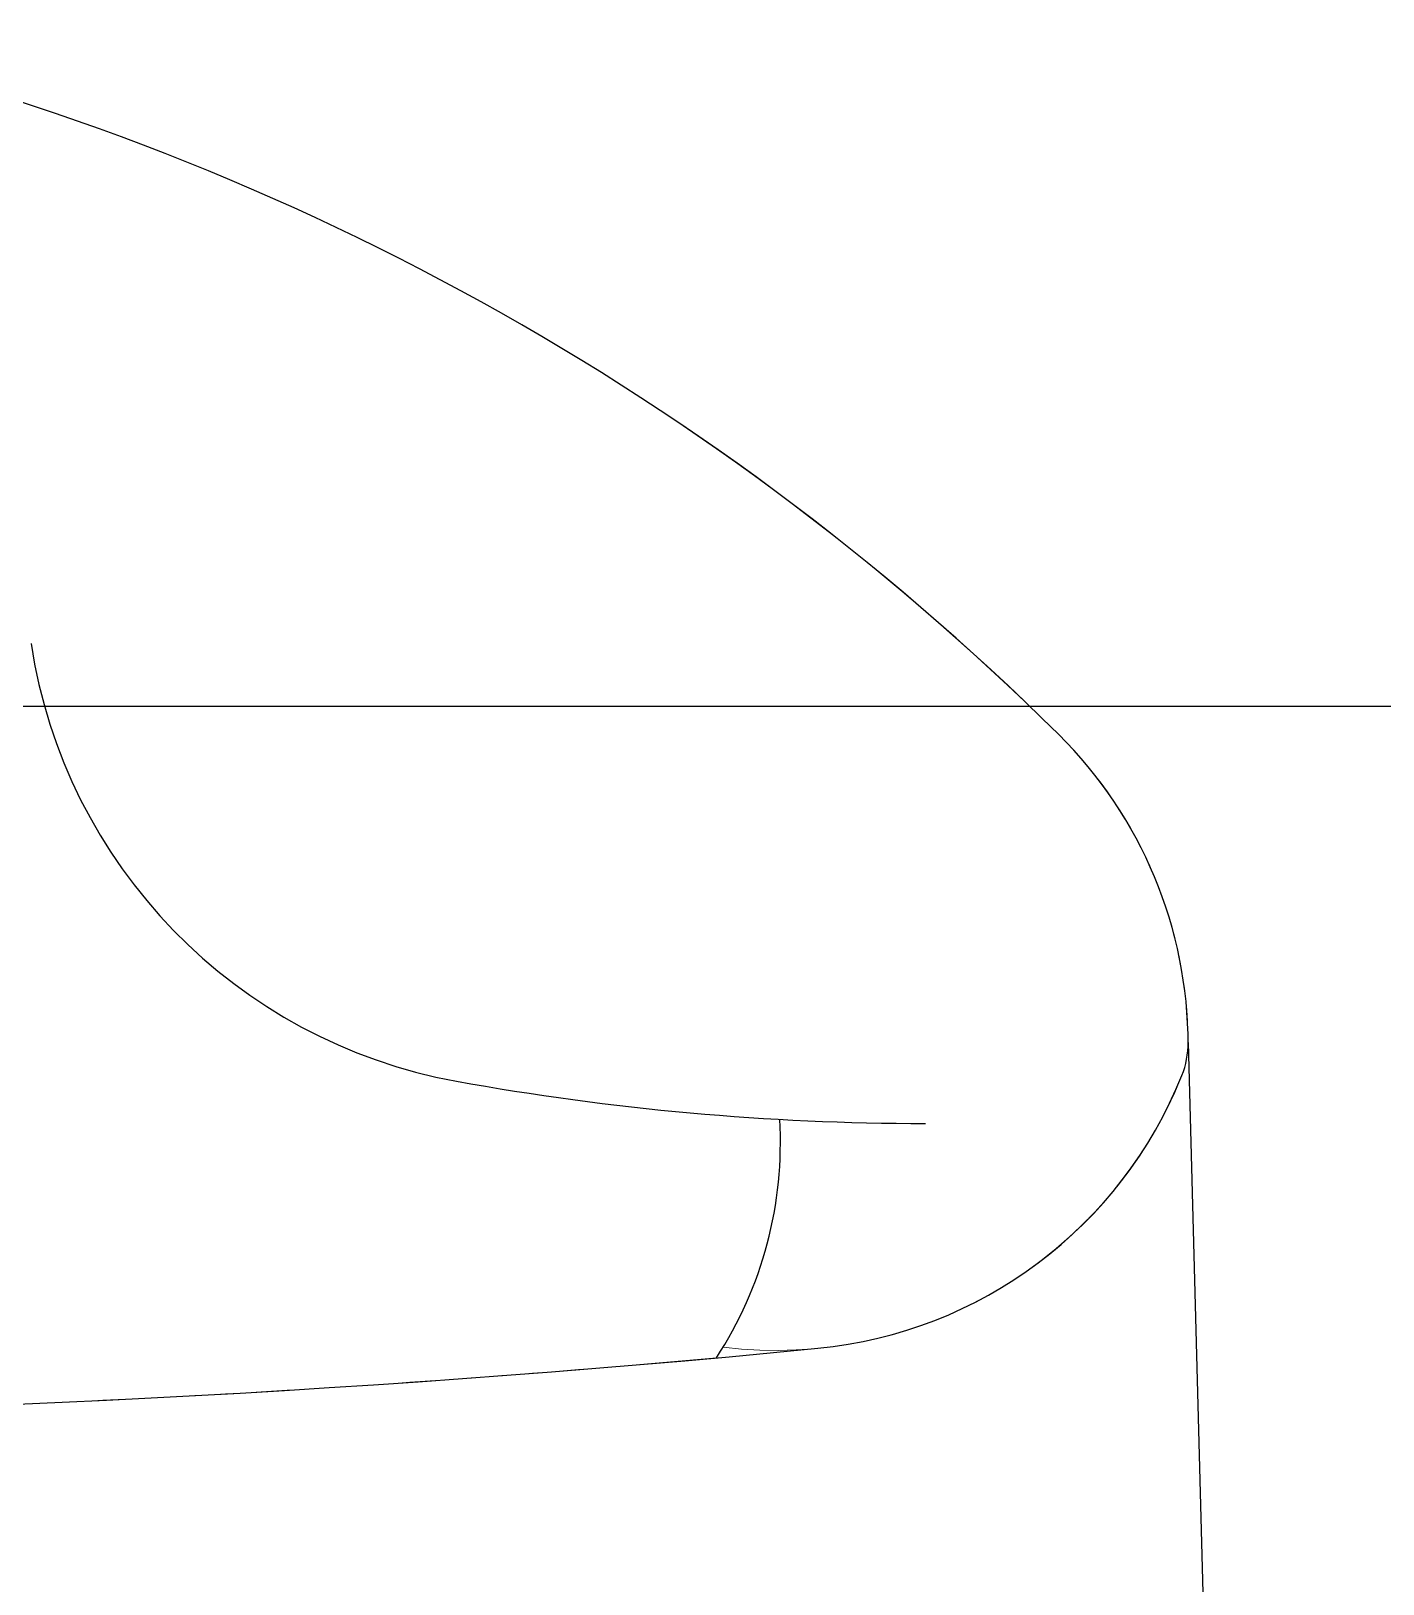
# Model space of a CAD drawing. Header units: millimetres. Extents: x 2148 to 2681, y 758 to 986.
# Drawn here: x 2192.7909 to 2192.8939, y 881.3057 to 881.424 of the extents above; entities that cross this region are included whole.
import ezdxf

# ---------------------------------------------------------------- set-up
doc = ezdxf.new("R2010")
doc.units = ezdxf.units.MM
doc.linetypes.add('CENTER2', pattern=[28.575000000000003, 19.05, -3.175, 3.175, -3.175])
for name, color, linetype in [('0.1', 193, 'Continuous'), ('0.4', 121, 'Continuous'), ('S_GRID LINES', 252, 'Continuous')]:
    doc.layers.add(name, color=color, linetype=linetype)

msp = doc.modelspace()

# ---------------------------------------------------------------- linework, layer by layer
at = {"layer": '0.1'}
msp.add_line((2192.879022431657, 881.3469312109077, -1.544961987952345e-08), (2192.882290449832, 881.2250162032282, -1.545227060581998e-08), dxfattribs=at)
msp.add_line((2192.879022431657, 881.3469312109077, -1.544961987952345e-08), (2192.882290449832, 881.2250162032282, -1.545227060581998e-08), dxfattribs=at)
msp.add_line((2192.879022431657, 881.3469312109077, -1.544961987952345e-08), (2192.882290449832, 881.2250162032282, -1.545227060581998e-08), dxfattribs=at)
msp.add_line((2192.879022431657, 881.3469312109077, -1.544961987952345e-08), (2192.882290449832, 881.2250162032282, -1.545227060581998e-08), dxfattribs=at)
msp.add_line((2192.879022431657, 881.3469312109077, -1.544961987952345e-08), (2192.882290449832, 881.2250162032282, -1.545227060581998e-08), dxfattribs=at)
msp.add_line((2192.879022431657, 881.3469312109077, -1.544961987952345e-08), (2192.882290449832, 881.2250162032282, -1.545227060581998e-08), dxfattribs=at)
msp.add_line((2192.879022431657, 881.3469312109077, -1.544961987952345e-08), (2192.882290449832, 881.2250162032282, -1.545227060581998e-08), dxfattribs=at)
msp.add_line((2192.879022431657, 881.3469312109077, -1.544961987952345e-08), (2192.882290449832, 881.2250162032282, -1.545227060581998e-08), dxfattribs=at)
msp.add_line((2192.879022431657, 881.3469312109077, -1.544961987952345e-08), (2192.882290449832, 881.2250162032282, -1.545227060581998e-08), dxfattribs=at)
msp.add_line((2192.879022431657, 881.3469312109077, -1.544961987952345e-08), (2192.882290449832, 881.2250162032282, -1.545227060581998e-08), dxfattribs=at)
for centre, radius, start, end in [((2192.728333366229, 881.2283819953293, 1.767813281836419e-06), 0.1999994999949999, 45.23985393808178, 77.85706656655718), ((2192.728333366229, 881.2283819953293, 1.767813281836419e-06), 0.1999994999949999, 45.23985393808178, 77.85706656655718), ((2192.728333366229, 881.2283819953293, 1.767813281836419e-06), 0.1999994999949999, 45.23985393808178, 77.85706656655718), ((2192.728333366229, 881.2283819953293, 1.767813281836419e-06), 0.1999994999949999, 45.23985393808178, 77.85706656655718), ((2192.728333366229, 881.2283819953293, 1.767813281836419e-06), 0.1999994999949999, 45.23985393808178, 77.85706656655718), ((2192.728333366229, 881.2283819953293, 1.767813281836419e-06), 0.1999994999949999, 45.23985393808178, 77.85706656655718), ((2192.728333366229, 881.2283819953293, 1.767813281836419e-06), 0.1999994999949999, 45.23985393808178, 77.85706656655718), ((2192.728333366229, 881.2283819953293, 1.767813281836419e-06), 0.1999994999949999, 45.23985393808178, 77.85706656655718), ((2192.728333366229, 881.2283819953293, 1.767813281836419e-06), 0.1999994999949999, 45.23985393808178, 77.85706656655718), ((2192.728333366229, 881.2283819953293, 1.767813281836419e-06), 0.1999994999949999, 45.23985393808178, 77.85706656655718), ((2192.830434571306, 881.3833332989155, 1.767813281836418e-06), 0.03999989999899999, 188.6098964166623, 259.7071829857526), ((2192.830434571306, 881.3833332989155, 1.767813281836418e-06), 0.03999989999899999, 188.6098964166623, 259.7071829857526), ((2192.830434571306, 881.3833332989155, 1.767813281836418e-06), 0.03999989999899999, 188.6098964166623, 259.7071829857526), ((2192.830434571306, 881.3833332989155, 1.767813281836418e-06), 0.03999989999899999, 188.6098964166623, 259.7071829857526), ((2192.830434571306, 881.3833332989155, 1.767813281836418e-06), 0.03999989999899999, 188.6098964166623, 259.7071829857526), ((2192.830434571306, 881.3833332989155, 1.767813281836418e-06), 0.03999989999899999, 188.6098964166623, 259.7071829857526), ((2192.830434571306, 881.3833332989155, 1.767813281836418e-06), 0.03999989999899999, 188.6098964166623, 259.7071829857526), ((2192.830434571306, 881.3833332989155, 1.767813281836418e-06), 0.03999989999899999, 188.6098964166623, 259.7071829857526), ((2192.830434571306, 881.3833332989155, 1.767813281836418e-06), 0.03999989999899999, 188.6098964166623, 259.7071829857526), ((2192.830434571306, 881.3833332989155, 1.767813281836418e-06), 0.03999989999899999, 188.6098964166623, 259.7071829857526), ((2192.845689818593, 881.3467251488031, 1.767813281836418e-06), 0.03333324999916666, 0, 45.23985393808178), ((2192.845689818593, 881.3467251488031, 1.767813281836418e-06), 0.03333324999916666, 0, 45.23985393808178), ((2192.845689818593, 881.3467251488031, 1.767813281836418e-06), 0.03333324999916666, 0, 45.23985393808178), ((2192.845689818593, 881.3467251488031, 1.767813281836418e-06), 0.03333324999916666, 0, 45.23985393808178), ((2192.845689818593, 881.3467251488031, 1.767813281836418e-06), 0.03333324999916666, 0, 45.23985393808178), ((2192.845689818593, 881.3467251488031, 1.767813281836418e-06), 0.03333324999916666, 0, 45.23985393808178), ((2192.845689818593, 881.3467251488031, 1.767813281836418e-06), 0.03333324999916666, 0, 45.23985393808178), ((2192.845689818593, 881.3467251488031, 1.767813281836418e-06), 0.03333324999916666, 0, 45.23985393808178), ((2192.845689818593, 881.3467251488031, 1.767813281836418e-06), 0.03333324999916666, 0, 45.23985393808178), ((2192.845689818593, 881.3467251488031, 1.767813281836418e-06), 0.03333324999916666, 0, 45.23985393808178), ((2192.872355909052, 881.3468899984869, 1.767813281836418e-06), 0.006666649999833332, 338.2052513048289, 0.354197793494973), ((2192.872355909052, 881.3468899984869, 1.767813281836418e-06), 0.006666649999833332, 338.2052513048289, 0.354197793494973), ((2192.872355909052, 881.3468899984869, 1.767813281836418e-06), 0.006666649999833332, 338.2052513048289, 0.354197793494973), ((2192.872355909052, 881.3468899984869, 1.767813281836418e-06), 0.006666649999833332, 338.2052513048289, 0.354197793494973), ((2192.872355909052, 881.3468899984869, 1.767813281836418e-06), 0.006666649999833332, 338.2052513048289, 0.354197793494973), ((2192.872355909052, 881.3468899984869, 1.767813281836418e-06), 0.006666649999833332, 338.2052513048289, 0.354197793494973), ((2192.872355909052, 881.3468899984869, 1.767813281836418e-06), 0.006666649999833332, 338.2052513048289, 0.354197793494973), ((2192.872355909052, 881.3468899984869, 1.767813281836418e-06), 0.006666649999833332, 338.2052513048289, 0.354197793494973), ((2192.872355909052, 881.3468899984869, 1.767813281836418e-06), 0.006666649999833332, 338.2052513048289, 0.354197793494973), ((2192.872355909052, 881.3468899984869, 1.767813281836418e-06), 0.006666649999833332, 338.2052513048289, 0.354197793494973), ((2192.85902311859, 881.5407580967145, 1.767813281836419e-06), 0.1999994999949999, 259.7071829857526, 270), ((2192.85902311859, 881.5407580967145, 1.767813281836419e-06), 0.1999994999949999, 259.7071829857526, 270), ((2192.85902311859, 881.5407580967145, 1.767813281836419e-06), 0.1999994999949999, 259.7071829857526, 270), ((2192.85902311859, 881.5407580967145, 1.767813281836419e-06), 0.1999994999949999, 259.7071829857526, 270), ((2192.85902311859, 881.5407580967145, 1.767813281836419e-06), 0.1999994999949999, 259.7071829857526, 270), ((2192.85902311859, 881.5407580967145, 1.767813281836419e-06), 0.1999994999949999, 259.7071829857526, 270), ((2192.85902311859, 881.5407580967145, 1.767813281836419e-06), 0.1999994999949999, 259.7071829857526, 270), ((2192.85902311859, 881.5407580967145, 1.767813281836419e-06), 0.1999994999949999, 259.7071829857526, 270), ((2192.85902311859, 881.5407580967145, 1.767813281836419e-06), 0.1999994999949999, 259.7071829857526, 270), ((2192.85902311859, 881.5407580967145, 1.767813281836419e-06), 0.1999994999949999, 259.7071829857526, 270), ((2192.847595441354, 881.356790846679, 1.767813281836418e-06), 0.03333324999916666, 275.5579196270638, 338.2052513048289), ((2192.847595441354, 881.356790846679, 1.767813281836418e-06), 0.03333324999916666, 275.5579196270638, 338.2052513048289), ((2192.847595441354, 881.356790846679, 1.767813281836418e-06), 0.03333324999916666, 275.5579196270638, 338.2052513048289), ((2192.847595441354, 881.356790846679, 1.767813281836418e-06), 0.03333324999916666, 275.5579196270638, 338.2052513048289), ((2192.847595441354, 881.356790846679, 1.767813281836418e-06), 0.03333324999916666, 275.5579196270638, 338.2052513048289), ((2192.847595441354, 881.356790846679, 1.767813281836418e-06), 0.03333324999916666, 275.5579196270638, 338.2052513048289), ((2192.847595441354, 881.356790846679, 1.767813281836418e-06), 0.03333324999916666, 275.5579196270638, 338.2052513048289), ((2192.847595441354, 881.356790846679, 1.767813281836418e-06), 0.03333324999916666, 275.5579196270638, 338.2052513048289), ((2192.847595441354, 881.356790846679, 1.767813281836418e-06), 0.03333324999916666, 275.5579196270638, 338.2052513048289), ((2192.847595441354, 881.356790846679, 1.767813281836418e-06), 0.03333324999916666, 275.5579196270638, 338.2052513048289), ((2192.817963568154, 881.3392880844036, 1.767813281836419e-06), 0.02999992499924999, 326.8616794757604, 3.400537915627815), ((2192.817963568154, 881.3392880844036, 1.767813281836419e-06), 0.02999992499924999, 326.8616794757604, 3.400537915627815), ((2192.817963568154, 881.3392880844036, 1.767813281836419e-06), 0.02999992499924999, 326.8616794757604, 3.400537915627815), ((2192.817963568154, 881.3392880844036, 1.767813281836419e-06), 0.02999992499924999, 326.8616794757604, 3.400537915627815), ((2192.817963568154, 881.3392880844036, 1.767813281836419e-06), 0.02999992499924999, 326.8616794757604, 3.400537915627815), ((2192.817963568154, 881.3392880844036, 1.767813281836419e-06), 0.02999992499924999, 326.8616794757604, 3.400537915627815), ((2192.817963568154, 881.3392880844036, 1.767813281836419e-06), 0.02999992499924999, 326.8616794757604, 3.400537915627815), ((2192.817963568154, 881.3392880844036, 1.767813281836419e-06), 0.02999992499924999, 326.8616794757604, 3.400537915627815), ((2192.817963568154, 881.3392880844036, 1.767813281836419e-06), 0.02999992499924999, 326.8616794757604, 3.400537915627815), ((2192.817963568154, 881.3392880844036, 1.767813281836419e-06), 0.02999992499924999, 326.8616794757604, 3.400537915627815), ((2192.7423567436, 882.4382761723388, 1.767813281836419e-06), 1.119926869123743, 264.4420803729362, 275.5579196270638), ((2192.7423567436, 882.4382761723388, 1.767813281836419e-06), 1.119926869123743, 264.4420803729362, 275.5579196270638), ((2192.7423567436, 882.4382761723388, 1.767813281836419e-06), 1.119926869123743, 264.4420803729362, 275.5579196270638), ((2192.7423567436, 882.4382761723388, 1.767813281836419e-06), 1.119926869123743, 264.4420803729362, 275.5579196270638), ((2192.7423567436, 882.4382761723388, 1.767813281836419e-06), 1.119926869123743, 264.4420803729362, 275.5579196270638), ((2192.7423567436, 882.4382761723388, 1.767813281836419e-06), 1.119926869123743, 264.4420803729362, 275.5579196270638), ((2192.7423567436, 882.4382761723388, 1.767813281836419e-06), 1.119926869123743, 264.4420803729362, 275.5579196270638), ((2192.7423567436, 882.4382761723388, 1.767813281836419e-06), 1.119926869123743, 264.4420803729362, 275.5579196270638), ((2192.7423567436, 882.4382761723388, 1.767813281836419e-06), 1.119926869123743, 264.4420803729362, 275.5579196270638), ((2192.7423567436, 882.4382761723388, 1.767813281836419e-06), 1.119926869123743, 264.4420803729362, 275.5579196270638)]:
    msp.add_arc(centre, radius, start, end, dxfattribs=at)
at = {"layer": '0.4', "color": 193, "lineweight": 0, "ltscale": 0.5}
msp.add_line((2192.882290449832, 881.2250162032282, -1.545227060581998e-08), (2192.879022431657, 881.3469312109077, -1.544961987952345e-08), dxfattribs=at)
msp.add_line((2192.882290449832, 881.2250162032282, -1.545227060581998e-08), (2192.879022431657, 881.3469312109077, -1.544961987952345e-08), dxfattribs=at)
msp.add_line((2192.882290449832, 881.2250162032282, -1.545227060581998e-08), (2192.879022431657, 881.3469312109077, -1.544961987952345e-08), dxfattribs=at)
msp.add_line((2192.882290449832, 881.2250162032282, -1.545227060581998e-08), (2192.879022431657, 881.3469312109077, -1.544961987952345e-08), dxfattribs=at)
msp.add_line((2192.882290449832, 881.2250162032282, -1.545227060581998e-08), (2192.879022431657, 881.3469312109077, -1.544961987952345e-08), dxfattribs=at)
msp.add_line((2192.882290449832, 881.2250162032282, -1.545227060581998e-08), (2192.879022431657, 881.3469312109077, -1.544961987952345e-08), dxfattribs=at)
msp.add_line((2192.882290449832, 881.2250162032282, -1.545227060581998e-08), (2192.879022431657, 881.3469312109077, -1.544961987952345e-08), dxfattribs=at)
msp.add_line((2192.882290449832, 881.2250162032282, -1.545227060581998e-08), (2192.879022431657, 881.3469312109077, -1.544961987952345e-08), dxfattribs=at)
msp.add_line((2192.882290449832, 881.2250162032282, -1.545227060581998e-08), (2192.879022431657, 881.3469312109077, -1.544961987952345e-08), dxfattribs=at)
msp.add_line((2192.882290449832, 881.2250162032282, -1.545227060581998e-08), (2192.879022431657, 881.3469312109077, -1.544961987952345e-08), dxfattribs=at)
for centre, radius, start, end in [((2192.728333366229, 881.2283819953293, 1.767813281836419e-06), 0.199999499995015, 45.23985393808178, 78.00152652352564), ((2192.728333366229, 881.2283819953293, 1.767813281836419e-06), 0.199999499995015, 45.23985393808178, 78.00152652352564), ((2192.728333366229, 881.2283819953293, 1.767813281836419e-06), 0.199999499995015, 45.23985393808178, 78.00152652352564), ((2192.728333366229, 881.2283819953293, 1.767813281836419e-06), 0.199999499995015, 45.23985393808178, 78.00152652352564), ((2192.728333366229, 881.2283819953293, 1.767813281836419e-06), 0.199999499995015, 45.23985393808178, 78.00152652352564), ((2192.728333366229, 881.2283819953293, 1.767813281836419e-06), 0.199999499995015, 45.23985393808178, 78.00152652352564), ((2192.728333366229, 881.2283819953293, 1.767813281836419e-06), 0.199999499995015, 45.23985393808178, 78.00152652352564), ((2192.728333366229, 881.2283819953293, 1.767813281836419e-06), 0.199999499995015, 45.23985393808178, 78.00152652352564), ((2192.728333366229, 881.2283819953293, 1.767813281836419e-06), 0.199999499995015, 45.23985393808178, 78.00152652352564), ((2192.728333366229, 881.2283819953293, 1.767813281836419e-06), 0.199999499995015, 45.23985393808178, 78.00152652352564), ((2192.845689818593, 881.3467251488031, 1.767813281836418e-06), 0.03333324999917907, 0.3541977804752706, 45.23985393808178), ((2192.845689818593, 881.3467251488031, 1.767813281836418e-06), 0.03333324999917907, 0.3541977804752706, 45.23985393808178), ((2192.845689818593, 881.3467251488031, 1.767813281836418e-06), 0.03333324999917907, 0.3541977804752706, 45.23985393808178), ((2192.845689818593, 881.3467251488031, 1.767813281836418e-06), 0.03333324999917907, 0.3541977804752706, 45.23985393808178), ((2192.845689818593, 881.3467251488031, 1.767813281836418e-06), 0.03333324999917907, 0.3541977804752706, 45.23985393808178), ((2192.845689818593, 881.3467251488031, 1.767813281836418e-06), 0.03333324999917907, 0.3541977804752706, 45.23985393808178), ((2192.845689818593, 881.3467251488031, 1.767813281836418e-06), 0.03333324999917907, 0.3541977804752706, 45.23985393808178), ((2192.845689818593, 881.3467251488031, 1.767813281836418e-06), 0.03333324999917907, 0.3541977804752706, 45.23985393808178), ((2192.845689818593, 881.3467251488031, 1.767813281836418e-06), 0.03333324999917907, 0.3541977804752706, 45.23985393808178), ((2192.845689818593, 881.3467251488031, 1.767813281836418e-06), 0.03333324999917907, 0.3541977804752706, 45.23985393808178), ((2192.872355909052, 881.3468899984869, 1.767813281836418e-06), 0.006666649999684804, 338.2052513048289, 0.3541977804752706), ((2192.872355909052, 881.3468899984869, 1.767813281836418e-06), 0.006666649999684806, 338.2052513048289, 0.3541977804752706), ((2192.872355909052, 881.3468899984869, 1.767813281836418e-06), 0.006666649999684804, 338.2052513048289, 0.3541977804752706), ((2192.872355909052, 881.3468899984869, 1.767813281836418e-06), 0.006666649999684806, 338.2052513048289, 0.3541977804752706), ((2192.872355909052, 881.3468899984869, 1.767813281836418e-06), 0.006666649999684804, 338.2052513048289, 0.3541977804752706), ((2192.872355909052, 881.3468899984869, 1.767813281836418e-06), 0.006666649999684806, 338.2052513048289, 0.3541977804752706), ((2192.872355909052, 881.3468899984869, 1.767813281836418e-06), 0.006666649999684804, 338.2052513048289, 0.3541977804752706), ((2192.872355909052, 881.3468899984869, 1.767813281836418e-06), 0.006666649999684806, 338.2052513048289, 0.3541977804752706), ((2192.872355909052, 881.3468899984869, 1.767813281836418e-06), 0.006666649999684804, 338.2052513048289, 0.3541977804752706), ((2192.872355909052, 881.3468899984869, 1.767813281836418e-06), 0.006666649999684806, 338.2052513048289, 0.3541977804752706), ((2192.872355909052, 881.3468899984869, 1.767813281836418e-06), 0.006666649999684804, 338.2052513048289, 0.3541977804752706), ((2192.872355909052, 881.3468899984869, 1.767813281836418e-06), 0.006666649999684806, 338.2052513048289, 0.3541977804752706), ((2192.872355909052, 881.3468899984869, 1.767813281836418e-06), 0.006666649999684804, 338.2052513048289, 0.3541977804752706), ((2192.872355909052, 881.3468899984869, 1.767813281836418e-06), 0.006666649999684806, 338.2052513048289, 0.3541977804752706), ((2192.872355909052, 881.3468899984869, 1.767813281836418e-06), 0.006666649999684804, 338.2052513048289, 0.3541977804752706), ((2192.872355909052, 881.3468899984869, 1.767813281836418e-06), 0.006666649999684806, 338.2052513048289, 0.3541977804752706), ((2192.872355909052, 881.3468899984869, 1.767813281836418e-06), 0.006666649999684804, 338.2052513048289, 0.3541977804752706), ((2192.872355909052, 881.3468899984869, 1.767813281836418e-06), 0.006666649999684806, 338.2052513048289, 0.3541977804752706), ((2192.872355909052, 881.3468899984869, 1.767813281836418e-06), 0.006666649999684804, 338.2052513048289, 0.3541977804752706), ((2192.872355909052, 881.3468899984869, 1.767813281836418e-06), 0.006666649999684806, 338.2052513048289, 0.3541977804752706), ((2192.847595441354, 881.356790846679, 1.767813281836418e-06), 0.03333324999917253, 263.1068237185328, 338.2052513048289), ((2192.847595441354, 881.356790846679, 1.767813281836418e-06), 0.03333324999917253, 263.1068237185328, 338.2052513048289), ((2192.847595441354, 881.356790846679, 1.767813281836418e-06), 0.03333324999917253, 263.1068237185328, 338.2052513048289), ((2192.847595441354, 881.356790846679, 1.767813281836418e-06), 0.03333324999917253, 263.1068237185328, 338.2052513048289), ((2192.847595441354, 881.356790846679, 1.767813281836418e-06), 0.03333324999917253, 263.1068237185328, 338.2052513048289), ((2192.847595441354, 881.356790846679, 1.767813281836418e-06), 0.03333324999917253, 263.1068237185328, 338.2052513048289), ((2192.847595441354, 881.356790846679, 1.767813281836418e-06), 0.03333324999917253, 263.1068237185328, 338.2052513048289), ((2192.847595441354, 881.356790846679, 1.767813281836418e-06), 0.03333324999917253, 263.1068237185328, 338.2052513048289), ((2192.847595441354, 881.356790846679, 1.767813281836418e-06), 0.03333324999917253, 263.1068237185328, 338.2052513048289), ((2192.847595441354, 881.356790846679, 1.767813281836418e-06), 0.03333324999917253, 263.1068237185328, 338.2052513048289), ((2192.847595441354, 881.356790846679, 1.767813281836418e-06), 0.03333324999917253, 275.5579196270638, 338.2052513048289), ((2192.847595441354, 881.356790846679, 1.767813281836418e-06), 0.03333324999917253, 275.5579196270638, 338.2052513048289), ((2192.847595441354, 881.356790846679, 1.767813281836418e-06), 0.03333324999917253, 275.5579196270638, 338.2052513048289), ((2192.847595441354, 881.356790846679, 1.767813281836418e-06), 0.03333324999917253, 275.5579196270638, 338.2052513048289), ((2192.847595441354, 881.356790846679, 1.767813281836418e-06), 0.03333324999917253, 275.5579196270638, 338.2052513048289), ((2192.847595441354, 881.356790846679, 1.767813281836418e-06), 0.03333324999917253, 275.5579196270638, 338.2052513048289), ((2192.847595441354, 881.356790846679, 1.767813281836418e-06), 0.03333324999917253, 275.5579196270638, 338.2052513048289), ((2192.847595441354, 881.356790846679, 1.767813281836418e-06), 0.03333324999917253, 275.5579196270638, 338.2052513048289), ((2192.847595441354, 881.356790846679, 1.767813281836418e-06), 0.03333324999917253, 275.5579196270638, 338.2052513048289), ((2192.847595441354, 881.356790846679, 1.767813281836418e-06), 0.03333324999917253, 275.5579196270638, 338.2052513048289), ((2192.817963568154, 881.3392880844036, 1.767813281836419e-06), 0.0299999249992829, 326.8616794757604, 328.6910394296015), ((2192.817963568154, 881.3392880844036, 1.767813281836419e-06), 0.0299999249992829, 326.8616794757604, 328.6910394296015), ((2192.817963568154, 881.3392880844036, 1.767813281836419e-06), 0.0299999249992829, 326.8616794757604, 328.6910394296015), ((2192.817963568154, 881.3392880844036, 1.767813281836419e-06), 0.0299999249992829, 326.8616794757604, 328.6910394296015), ((2192.817963568154, 881.3392880844036, 1.767813281836419e-06), 0.0299999249992829, 326.8616794757604, 328.6910394296015), ((2192.817963568154, 881.3392880844036, 1.767813281836419e-06), 0.0299999249992829, 326.8616794757604, 328.6910394296015), ((2192.817963568154, 881.3392880844036, 1.767813281836419e-06), 0.0299999249992829, 326.8616794757604, 328.6910394296015), ((2192.817963568154, 881.3392880844036, 1.767813281836419e-06), 0.0299999249992829, 326.8616794757604, 328.6910394296015), ((2192.817963568154, 881.3392880844036, 1.767813281836419e-06), 0.0299999249992829, 326.8616794757604, 328.6910394296015), ((2192.817963568154, 881.3392880844036, 1.767813281836419e-06), 0.0299999249992829, 326.8616794757604, 328.6910394296015), ((2192.7423567436, 882.4382761723388, 1.767813281836419e-06), 1.119926869123687, 264.4420803729362, 275.5579196270638), ((2192.7423567436, 882.4382761723388, 1.767813281836419e-06), 1.119926869123687, 264.4420803729362, 275.5579196270638), ((2192.7423567436, 882.4382761723388, 1.767813281836419e-06), 1.119926869123687, 264.4420803729362, 275.5579196270638), ((2192.7423567436, 882.4382761723388, 1.767813281836419e-06), 1.119926869123687, 264.4420803729362, 275.5579196270638), ((2192.7423567436, 882.4382761723388, 1.767813281836419e-06), 1.119926869123687, 264.4420803729362, 275.5579196270638), ((2192.7423567436, 882.4382761723388, 1.767813281836419e-06), 1.119926869123687, 264.4420803729362, 275.5579196270638), ((2192.7423567436, 882.4382761723388, 1.767813281836419e-06), 1.119926869123687, 264.4420803729362, 275.5579196270638), ((2192.7423567436, 882.4382761723388, 1.767813281836419e-06), 1.119926869123687, 264.4420803729362, 275.5579196270638), ((2192.7423567436, 882.4382761723388, 1.767813281836419e-06), 1.119926869123687, 264.4420803729362, 275.5579196270638), ((2192.7423567436, 882.4382761723388, 1.767813281836419e-06), 1.119926869123687, 264.4420803729362, 275.5579196270638), ((2192.7423567436, 882.4382761723388, 1.767813281836419e-06), 1.119926869123687, 271.3249284373434, 275.1602137711159), ((2192.7423567436, 882.4382761723388, 1.767813281836419e-06), 1.119926869123687, 271.3249284373434, 275.1602137711159), ((2192.7423567436, 882.4382761723388, 1.767813281836419e-06), 1.119926869123687, 271.3249284373434, 275.1602137711159), ((2192.7423567436, 882.4382761723388, 1.767813281836419e-06), 1.119926869123687, 271.3249284373434, 275.1602137711159), ((2192.7423567436, 882.4382761723388, 1.767813281836419e-06), 1.119926869123687, 271.3249284373434, 275.1602137711159), ((2192.7423567436, 882.4382761723388, 1.767813281836419e-06), 1.119926869123687, 271.3249284373434, 275.1602137711159), ((2192.7423567436, 882.4382761723388, 1.767813281836419e-06), 1.119926869123687, 271.3249284373434, 275.1602137711159), ((2192.7423567436, 882.4382761723388, 1.767813281836419e-06), 1.119926869123687, 271.3249284373434, 275.1602137711159), ((2192.7423567436, 882.4382761723388, 1.767813281836419e-06), 1.119926869123687, 271.3249284373434, 275.1602137711159), ((2192.7423567436, 882.4382761723388, 1.767813281836419e-06), 1.119926869123687, 271.3249284373434, 275.1602137711159)]:
    msp.add_arc(centre, radius, start, end, dxfattribs=at)
at = {"layer": 'S_GRID LINES', "linetype": 'CENTER2', "ltscale": 0.2}
for p, q in [((2179.961983618671, 881.3725565072664), (2206.073171065773, 881.3725565072668, -2.164345982145822e-08)), ((2179.96198361867, 881.3725565072594, 1.389891235396117e-09), (2213.949199199626, 881.3725565072513, -2.674202280444465e-08))]:
    msp.add_line(p, q, dxfattribs=at)

doc.saveas('drawing.dxf')
